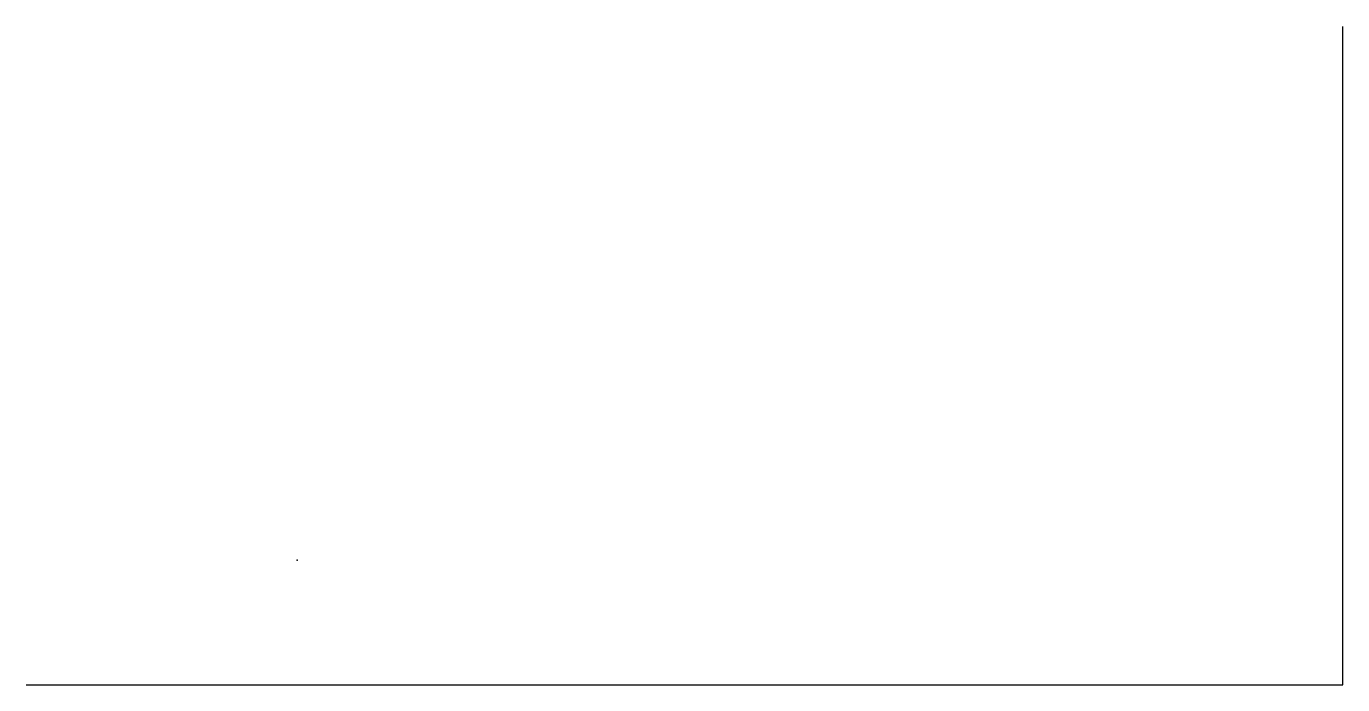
# Model space of a CAD drawing. Header units: millimetres. Extents: x 0 to 6000, y 0 to 3000.
import ezdxf

# ---------------------------------------------------------------- set-up
doc = ezdxf.new("R2010")
doc.units = ezdxf.units.MM

msp = doc.modelspace()

# ---------------------------------------------------------------- linework, layer by layer
at = {"layer": 'BEAM'}
msp.add_line((0, 0), (6000, 0), dxfattribs=at)
at = {"layer": 'FRAME'}
msp.add_polyline3d([(6000, 0, 0), (6000, 3000, 0), (6000, 3000, 4000)], dxfattribs=at)
at = {"layer": 'POINTS'}
msp.add_point((1234, 567, 89), dxfattribs=at)

doc.saveas('drawing.dxf')
